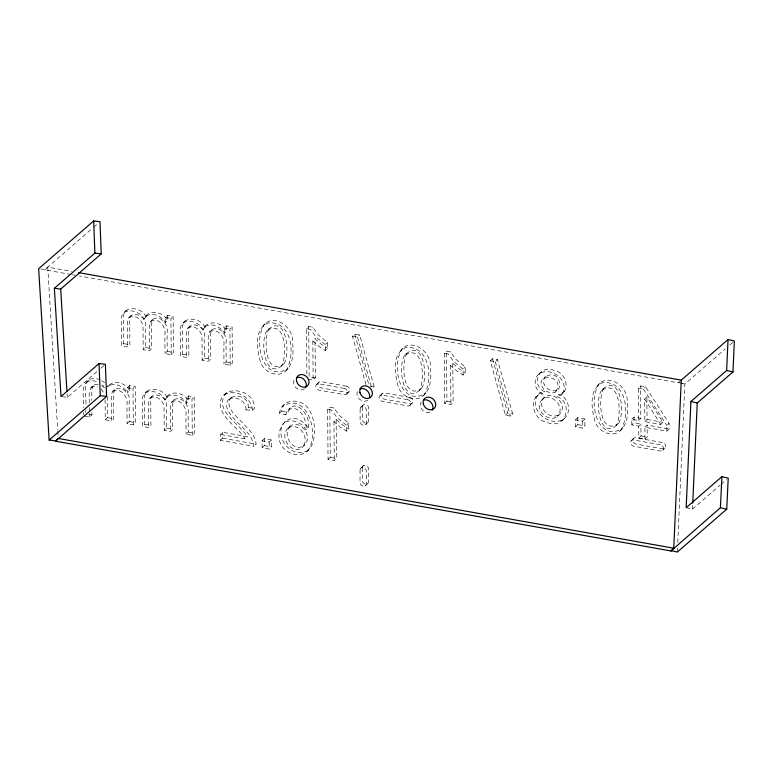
<?xml version="1.0" encoding="UTF-8"?>
<svg xmlns="http://www.w3.org/2000/svg" width="773" height="773" viewBox="0 0 773 773"><rect width="100%" height="100%" fill="white"/><g stroke="black" fill="none" stroke-linecap="round" stroke-linejoin="round"><path stroke-width="0.58" stroke-dasharray="3.87 2.9" d="M677.332 552.057L677.544 547.255M677.757 542.453L684.839 383.997L725.345 348.816M686.173 507.687L692.492 509.156L692.647 505.571M308.185 427.691C311.674 416.879 294.561 394.993 287.894 412.598L285.691 414.782L279.497 413.197C281.188 398.192 301.837 397.612 308.785 409.139C318.399 423.285 317.771 459.858 292.658 453.935C263.38 443.692 287.005 399.564 308.185 427.691L305.982 429.875C301.721 422.164 290.484 417.604 283.053 423.652M279.497 413.197L281.701 411.023L283.082 406.269L284.474 404.376M285.691 414.782L287.179 411.004L290.194 407.767M266.898 330.776C259.564 341.473 265.1 383.002 283.807 363.957C291.054 353.203 285.672 311.674 266.898 330.776C285.846 318.109 287.401 356.227 281.604 366.131M269.101 328.593C263.245 338.506 264.907 376.509 283.807 363.957M404.666 355.348C397.332 366.054 402.868 407.574 421.575 388.529C428.822 377.775 423.449 336.245 404.666 355.348C423.614 342.69 425.169 380.799 419.372 390.703M406.878 353.174C401.013 363.078 402.675 401.081 421.575 388.529M601.491 390.462C594.157 401.168 599.684 442.687 618.4 423.643C625.647 412.888 620.265 371.359 601.491 390.462C620.439 377.794 621.985 415.913 616.197 425.817M603.694 388.278C597.829 398.192 599.49 436.194 618.4 423.643M165.393 322.573L165.354 317.49L167.557 315.316L173.123 316.302L173.442 352.517L171.239 354.701L165.016 353.59L167.219 351.406L167.055 332.622C168.727 325.008 160.716 314.379 152.89 319.23L151.469 323.491L151.624 348.633L149.421 350.807L143.198 349.696L145.401 347.521L145.218 326.477C148.435 315.79 127.671 307.915 129.68 321.935L129.883 344.748L127.68 346.932L121.487 345.821L121.264 320.969C119.786 306.514 139.768 308.978 143.894 319.181C148.116 308.485 163.171 311.596 167.606 320.399L165.393 322.573C161.702 316.041 151.663 311.393 145.314 316.795M143.894 319.181L147.517 314.611M186.448 403.206L186.409 398.124L188.612 395.95L194.178 396.936L194.496 433.151L192.293 435.334L186.071 434.223L188.274 432.039L188.11 413.255C189.781 405.641 181.781 395.013 173.944 399.863L172.524 404.124L172.688 429.257L170.475 431.44L164.253 430.329L166.456 428.155L166.272 407.11C169.49 396.423 148.735 388.548 150.735 402.569L150.938 425.382L148.735 427.556L142.541 426.454L142.329 401.593C140.85 387.147 160.823 389.611 164.949 399.815C169.171 389.119 184.225 392.23 188.66 401.023L186.448 403.206C182.766 396.675 172.717 392.017 166.369 397.419M164.949 399.815L168.572 395.245M224.373 333.095L224.334 328.013L226.537 325.839L232.103 326.824L232.422 363.039L230.219 365.223L223.996 364.112L226.199 361.928L226.035 343.144C227.706 335.53 219.696 324.902 211.87 329.752L210.449 334.013L210.604 359.145L208.401 361.329L202.178 360.218L204.381 358.044L204.198 336.999C207.415 326.312 186.651 318.437 188.66 332.458L188.863 355.271L186.66 357.445L180.467 356.343L180.244 331.491C178.766 317.036 198.748 319.5 202.874 329.704C207.096 319.007 222.151 322.119 226.586 330.912L224.373 333.095C220.682 326.564 210.643 321.906 204.294 327.317M202.874 329.704L206.497 325.133M129.632 385.427L129.68 390.51L127.468 392.684L127.429 387.602L129.632 385.427L135.198 386.413L135.517 422.628L133.314 424.812L127.091 423.701L129.294 421.517L129.13 402.733C132.57 390.036 111.641 380.335 111.293 397.39L111.496 420.918L105.273 419.807L105.089 398.771M152.89 319.23L150.677 321.413L149.257 325.675L149.421 350.807M114.964 389.341L113.544 393.602L113.708 418.744L111.496 420.918M173.944 399.863L171.741 402.047L170.311 406.298L170.475 431.44M211.87 329.752L209.657 331.936L208.237 336.187L208.401 361.329M285.942 370.837C295.74 355.59 292.426 321.104 268.598 322.863C253.351 328.361 257.09 350.44 260.665 362.566C263.825 370.885 273.623 376.393 282.242 373.369C293.479 367.513 293.769 353.019 292.561 341.956C293.74 327.23 273.729 312.253 262.897 325.829M423.71 395.418C433.508 380.161 430.194 345.686 406.366 347.435C391.119 352.932 394.858 375.011 398.433 387.147C401.602 395.467 411.391 400.974 420.01 397.94C431.257 392.095 431.547 377.591 430.329 366.528C431.508 351.802 411.497 336.825 400.665 350.401M620.535 430.522C630.324 415.275 627.019 380.799 603.182 382.548C587.944 388.046 591.674 410.125 595.258 422.251C598.418 430.571 608.216 436.078 616.835 433.054C628.072 427.208 628.362 412.705 627.154 401.641C628.333 386.915 608.322 371.939 597.481 385.514M307.441 451.094C320.341 434.851 307.306 390.761 282.261 406.55M562.425 393.428C569.141 382.277 555.178 369.571 543.834 371.91C532.346 373.456 532.616 390.133 542.511 393.863L544.714 391.689C529.998 385.08 539.399 363.387 554.676 370.644C567.537 372.982 571.276 393.901 556.715 396.394C574.407 403.023 565.488 430.928 546.579 422.222C531.418 419.304 527.63 394.278 544.714 391.689M537.65 395.264C529.321 408.115 545.052 423.904 558.618 421.092C572.484 418.831 571.054 398.027 558.927 394.22L556.715 396.394M129.68 390.51C126.009 383.253 112.587 378.161 108.181 387.109L107.032 385.611M146.097 316.998C141.971 306.804 121.999 304.34 123.477 318.785L123.69 343.647L121.487 345.821M100.2 379.91C95.61 377.611 89.388 377.949 86.199 382.413C80.45 389.437 84.779 399.535 83.494 407.651M88.412 380.229C82.663 387.254 86.982 397.351 85.697 405.467M205.077 327.52C200.951 317.326 180.979 314.862 182.457 329.308L182.67 354.169L180.467 356.343M167.161 397.631C163.026 387.437 143.053 384.973 144.532 399.419L144.754 424.28L142.541 426.454M131.101 315.413L128.424 318.215L127.545 321.452L127.68 346.932M98.21 384.316C88.644 383.176 88.383 396.394 89.629 402.627M93.175 385.524L91.823 389.389L91.832 400.453M190.081 325.935L187.404 328.738L186.525 331.975L186.66 357.445M152.155 396.047L149.479 398.849L148.6 402.086L148.735 427.556M287.885 428.397C277.865 438.455 295.015 458.292 304.427 445.132C314.427 435.189 297.479 416 287.885 428.397C298.736 420.744 310.92 438.533 302.224 447.316M290.088 426.223C281.401 434.861 293.788 453.828 304.427 445.132M285.266 421.478C271.197 435.759 293.605 462.631 309.654 448.91M265.1 323.645C252.529 339.231 261.999 384.104 288.145 368.663M402.868 348.227C390.297 363.812 399.767 408.675 425.923 393.235M599.684 383.34C587.113 398.926 596.592 443.789 622.738 428.348M555.603 391.602C567.672 374.113 529.08 372.209 545.013 390.703C567.256 401.921 561.787 363.155 543.67 378.355M542.366 399.39C531.882 409.323 551.159 425.933 559.507 414.251C569.459 404.424 550.898 387.698 542.366 399.39C552.231 392.182 566.097 407.777 557.304 416.425M544.569 397.206C535.303 405.902 549.758 421.517 559.507 414.251M545.873 376.18C538.559 383.06 550.173 394.964 557.806 389.428M229.098 399.361C236.267 394.829 246.481 401.583 245.988 409.874L248.191 407.7C249.669 391.428 221.368 393.177 227.397 409.101C233.62 423.121 251.892 430.194 253.863 446.311L220.363 440.339L220.315 434.436L222.518 432.262L247.379 436.697L245.167 438.871L220.315 434.436M231.301 397.177C223.455 406.627 237.147 416.85 242.944 423.343C248.5 429.189 255.621 435.518 256.076 444.137L253.863 446.311M245.988 409.874L252.375 410.366L254.578 408.192C254.8 387.254 217.194 383.253 220.46 407.1C224.305 420.541 238.007 427.517 245.167 438.871M226.489 392.723C212.343 410.125 239.843 423.382 247.379 436.697M71.145 274.521L44.998 269.864L47.733 267.11L71.502 271.352M124.124 312.302L126.328 310.118M171.239 354.701L170.92 318.486L173.123 316.302M109.592 384.722L107.389 386.906C113.737 381.504 123.786 386.152 127.468 392.684M183.104 322.824L185.307 320.64M84.595 416.116L89.755 417.043L91.958 414.859L91.929 411.255M133.314 424.812L132.995 388.597L135.198 386.413M105.273 419.807L107.476 417.633L107.292 396.588M145.179 392.935L147.392 390.752M230.219 365.223L229.9 329.008L232.103 326.824M192.293 435.334L191.975 399.119L194.178 396.936M306.891 374.122L306.485 328.709L308.698 326.535L312.707 327.25L318.292 334.922L327.472 342.41L327.53 348.343L325.317 350.527L318.747 346.178L312.814 340.903L315.017 338.729L320.95 344.004L327.53 348.343M306.485 328.709L310.504 329.424L312.707 327.25M220.363 440.339L222.576 438.156L222.518 432.262M325.317 350.527L325.269 344.594L327.472 342.41M366.035 384.799L352.536 336.274L354.739 334.1L359.716 334.989L374.219 386.983L372.75 388.433M307.973 379.089L313.152 380.016L315.365 377.833L315.017 338.729M352.536 336.274L357.513 337.163L359.716 334.989M316.698 384.355L318.901 382.181M262.105 440.803L264.308 438.629L271.391 439.895L271.458 446.881L269.255 449.055L262.163 447.799L262.105 440.803L269.188 442.069L271.391 439.895M262.163 447.799L264.366 445.615L264.308 438.629M336.139 419.372L336.487 458.486L334.284 460.66L328.061 459.549L327.617 409.352L329.82 407.178L333.83 407.893L339.424 415.565L348.604 423.053L348.652 428.986L346.449 431.17L339.869 426.831L333.936 421.546L336.139 419.372L342.072 424.648L348.652 428.986M346.565 394.095L348.768 391.911M327.617 409.352L331.627 410.067L333.83 407.893M360.875 407.197L363.078 405.013M346.449 431.17L346.391 425.237L348.604 423.053M380.055 395.66L382.258 393.476M328.061 459.549L330.264 457.374L329.82 407.178M365.513 424.764L367.716 422.589M452.785 363.3L453.133 402.414L450.93 404.588L444.707 403.487L444.262 353.29L446.465 351.106L450.475 351.821L456.06 359.493L465.24 366.991L465.298 372.924L463.095 375.098L456.514 370.76L450.582 365.484L452.785 363.3L458.718 368.586L465.298 372.924M444.262 353.29L448.272 354.005L450.475 351.821M409.912 405.4L412.115 403.216M360.981 467.994L363.184 465.819M463.095 375.098L463.037 369.165L465.24 366.991M444.707 403.487L446.91 401.303L446.465 351.106M490.304 360.856L492.507 358.672L497.483 359.561L512.634 413.884L510.431 416.058L505.416 415.169L490.304 360.856L495.28 361.745L497.483 359.561M365.465 485.705L367.668 483.531M538.916 373.968L541.119 371.794M505.416 415.169L507.619 412.985L512.634 413.884M561.971 420.879L564.184 418.695M575.566 419.845L577.769 417.671L584.861 418.937L584.919 425.923L582.716 428.107L575.624 426.841L575.566 419.845L582.649 421.111L584.861 418.937M575.624 426.841L577.837 424.657L577.769 417.671M631.841 424.918L631.792 419.285L638.633 420.512L638.353 388.114L640.556 385.94L645.639 386.848L669.051 423.362L669.099 428.986L666.896 431.17L644.904 427.247L645.011 439.219L638.788 438.107L638.682 426.136L640.885 423.962L634.044 422.734L631.841 424.918L638.682 426.136M638.353 388.114L643.426 389.022L645.639 386.848M644.663 399.081L646.866 396.907L662.934 422.271L660.722 424.454L644.856 421.623L644.663 399.081L660.722 424.454M631.792 419.285L633.995 417.111L640.836 418.328L640.556 385.94M638.633 420.512L640.836 418.328M644.856 421.623L647.059 419.439L646.866 396.907M631.454 440.504L633.657 438.33M644.904 427.247L647.117 425.073L669.099 428.986M638.788 438.107L640.991 435.924L640.885 423.962M645.011 439.219L647.214 437.035L647.117 425.073M666.896 431.17L666.848 425.546L669.051 423.362M662.587 450.466L664.79 448.292M680.569 380.809L678.491 382.848L79.464 276.009M535.447 397.438L538.568 395.013L542.511 393.863M564.628 391.254L562.097 393.225L558.927 394.22M40.756 268.965L44.979 269.497L92.799 227.996M93.697 227.214L98.2 223.3M62.043 396.675L67.328 397.341L97.224 371.378M100.848 368.238L104.471 365.088M729.847 344.903L734.35 340.999M692.492 509.156L720.185 485.115M721.083 484.333L726.436 479.685M128.888 317.587C135.565 313.026 144.126 321.529 143.015 328.66L143.198 349.696M90.972 387.698L94.064 386.374L97.804 386.993M187.868 328.11C194.545 323.539 203.106 332.052 201.995 339.183L202.178 360.218M149.952 398.221C156.629 393.65 165.18 402.163 164.069 409.294L164.253 430.329M150.677 321.413C158.513 316.553 166.524 327.182 164.852 334.796L165.016 353.59M112.761 391.524C120.588 386.664 128.598 397.293 126.927 404.907L127.091 423.701M209.657 331.936C217.493 327.076 225.503 337.704 223.832 345.318L223.996 364.112M171.741 402.047C179.568 397.187 187.578 407.815 185.907 415.43L186.071 434.223M287.991 409.951C299.518 403.409 307.354 420.338 305.982 429.875M86.199 382.413C89.668 379.91 94.296 380.422 97.997 382.094M224.276 394.906C235.485 388.239 251.95 397.235 252.375 410.366M248.191 407.7L254.578 408.192M72.333 274.734L74.71 275.159M165.354 317.49L170.92 318.486M224.334 328.013L229.9 329.008M647.059 419.439L662.934 422.271M370.209 386.268L374.219 386.983M123.69 343.647L129.883 344.748M145.401 347.521L151.624 348.633M167.219 351.406L173.442 352.517M182.67 354.169L188.863 355.271M204.381 358.044L210.604 359.145M226.199 361.928L232.422 363.039M315.365 377.833L309.142 376.731L308.698 326.535M446.91 401.303L453.133 402.414M577.837 424.657L584.919 425.923M640.991 435.924L647.214 437.035M127.429 387.602L132.995 388.597M186.409 398.124L191.975 399.119M88.866 414.309L91.958 414.859M107.476 417.633L113.708 418.744M129.294 421.517L135.517 422.628M144.754 424.28L150.938 425.382M166.456 428.155L172.688 429.257M188.274 432.039L194.496 433.151M222.576 438.156L256.076 444.137M264.366 445.615L271.458 446.881M330.264 457.374L336.487 458.486M281.701 411.023L287.894 412.598M101.814 380.654L104.655 382.761M463.037 369.165L453.857 361.677L448.272 354.005M325.269 344.594L316.089 337.096L310.504 329.424M346.391 425.237L337.212 417.739L331.627 410.067M101.698 385.543L104.664 387.998M101.031 388.838L104.577 394.346M102.451 384.935L103.688 386.287M643.426 389.022L666.848 425.546M495.28 361.745L510.431 416.058M357.513 337.163L371.369 386.848M492.507 358.672L507.619 412.985M354.739 334.1L368.885 384.935M67.106 393.728L67.328 397.341M47.733 267.11L57.724 430.059M57.801 431.257L58.091 436.049M633.995 417.111L634.044 422.734M582.649 421.111L582.716 428.107M450.582 365.484L450.93 404.588M333.936 421.546L334.284 460.66M312.814 340.903L313.152 380.016M269.188 442.069L269.255 449.055M226.537 325.839L226.586 330.912M188.612 395.95L188.66 401.023M167.557 315.316L167.606 320.399M89.668 407.429L89.707 412.231M89.716 413.439L89.755 417.043M85.735 410.202L85.755 412.569M83.532 412.386L83.552 414.753M304.475 388.79A6.909 5.72 45.4 0 1 296.146 387.843A6.909 5.72 45.4 0 1 294.436 379.466M367.822 400.095A6.909 5.72 45.4 0 1 359.493 399.148A6.909 5.72 45.4 0 1 357.793 390.771M429.875 412.154A6.909 5.72 45.4 0 1 422.222 409.796A6.909 5.72 45.4 0 1 421.15 402.076M360.054 470.032L360.034 482.536A3.459 2.86 45.4 0 0 363.233 486.227A3.459 2.86 45.4 0 0 366.373 483.666L366.383 471.221A3.459 2.86 45.4 0 0 363.223 467.501A3.459 2.86 45.4 0 0 360.054 470.032M360.121 409.168L360.112 421.546A3.459 2.86 45.4 0 0 363.271 425.256A3.459 2.86 45.4 0 0 366.441 422.734L366.46 410.299A3.459 2.86 45.4 0 0 363.262 406.54A3.459 2.86 45.4 0 0 360.121 409.168M362.257 467.849L362.247 480.352A3.459 2.86 45.4 0 0 365.436 484.043A3.459 2.86 45.4 0 0 368.576 481.482L368.595 469.037A3.459 2.86 45.4 0 0 365.426 465.327A3.459 2.86 45.4 0 0 362.257 467.849M362.324 406.994L362.315 419.372A3.459 2.86 45.4 0 0 365.474 423.082A3.459 2.86 45.4 0 0 368.653 420.56L368.663 408.125A3.459 2.86 45.4 0 0 365.465 404.366A3.459 2.86 45.4 0 0 362.324 406.994M678.51 382.519L684.839 383.997L678.51 382.519M346.478 386.181L321.133 381.659A3.459 2.86 45.4 0 0 317.993 384.22A3.459 2.86 45.4 0 0 321.191 387.911L346.536 392.433A3.459 2.86 45.4 0 0 349.676 389.872A3.459 2.86 45.4 0 0 346.478 386.181M409.835 397.486L384.49 392.964A3.459 2.86 45.4 0 0 381.35 395.525A3.459 2.86 45.4 0 0 384.548 399.216L409.883 403.728A3.459 2.86 45.4 0 0 413.024 401.177A3.459 2.86 45.4 0 0 409.835 397.486M662.509 442.562L635.889 437.808A3.459 2.86 45.4 0 0 632.749 440.368A3.459 2.86 45.4 0 0 635.947 444.06L662.558 448.804A3.459 2.86 45.4 0 0 665.698 446.243A3.459 2.86 45.4 0 0 662.509 442.562M344.275 388.365L318.93 383.843A3.459 2.86 45.4 0 0 315.79 386.403A3.459 2.86 45.4 0 0 318.988 390.085L344.333 394.607A3.459 2.86 45.4 0 0 347.473 392.046A3.459 2.86 45.4 0 0 344.275 388.365M407.632 399.66L382.287 395.138A3.459 2.86 45.4 0 0 379.147 397.699A3.459 2.86 45.4 0 0 382.345 401.39L407.68 405.912A3.459 2.86 45.4 0 0 410.821 403.351A3.459 2.86 45.4 0 0 407.632 399.66M660.297 444.736L633.686 439.992A3.459 2.86 45.4 0 0 630.546 442.552A3.459 2.86 45.4 0 0 633.734 446.234L660.355 450.988A3.459 2.86 45.4 0 0 663.495 448.427A3.459 2.86 45.4 0 0 660.297 444.736"/><path stroke-width="1.16" d="M55.482 440.842L49.143 440.04L38.65 268.704L93.678 220.943L100.007 221.735L101.215 253.902L94.886 253.109L54.361 288.29L60.99 396.539L99.05 363.503L105.379 364.305L106.597 396.462L55.501 441.17L670.983 550.965L720.407 507.716L721.905 476.67L728.224 478.129L726.726 509.185L677.332 552.057L671.003 550.608M670.983 550.965L673.756 548.212L681.264 380.132L728.031 339.531L734.35 340.999L732.968 371.948L697.236 402.965L692.753 503.184M728.031 339.531L726.649 370.48L690.907 401.506L686.173 507.687L721.905 476.67M55.501 441.17L58.236 438.446L673.756 548.212M54.361 288.29L60.69 289.083L101.215 253.902M49.143 440.04L100.258 395.67L106.597 396.462M78.633 272.627L681.264 380.132M726.649 370.48L732.968 371.948M690.907 401.506L697.236 402.965M720.407 507.716L726.726 509.185M60.69 289.083L66.951 391.322M93.678 220.943L94.886 253.109M99.05 363.503L100.258 395.67M296.735 377.601A6.909 5.72 45.4 0 1 304.398 379.958A6.909 5.72 45.4 0 1 305.47 387.679M360.092 388.896A6.909 5.72 45.4 0 1 367.117 390.607A6.909 5.72 45.4 0 1 369.446 397.583M423.449 400.201A6.909 5.72 45.4 0 1 431.102 402.559A6.909 5.72 45.4 0 1 432.175 410.279M296.61 381.379A6.909 5.72 45.4 0 0 307.229 386.065A6.909 5.72 45.4 0 0 304.301 375.108A6.909 5.72 45.4 0 0 296.61 381.379M359.957 392.674A6.909 5.72 45.4 0 0 370.586 397.37A6.909 5.72 45.4 0 0 367.648 386.413A6.909 5.72 45.4 0 0 359.957 392.674M423.314 403.979A6.909 5.72 45.4 0 0 433.933 408.675A6.909 5.72 45.4 0 0 431.005 397.709A6.909 5.72 45.4 0 0 423.314 403.979"/></g></svg>
